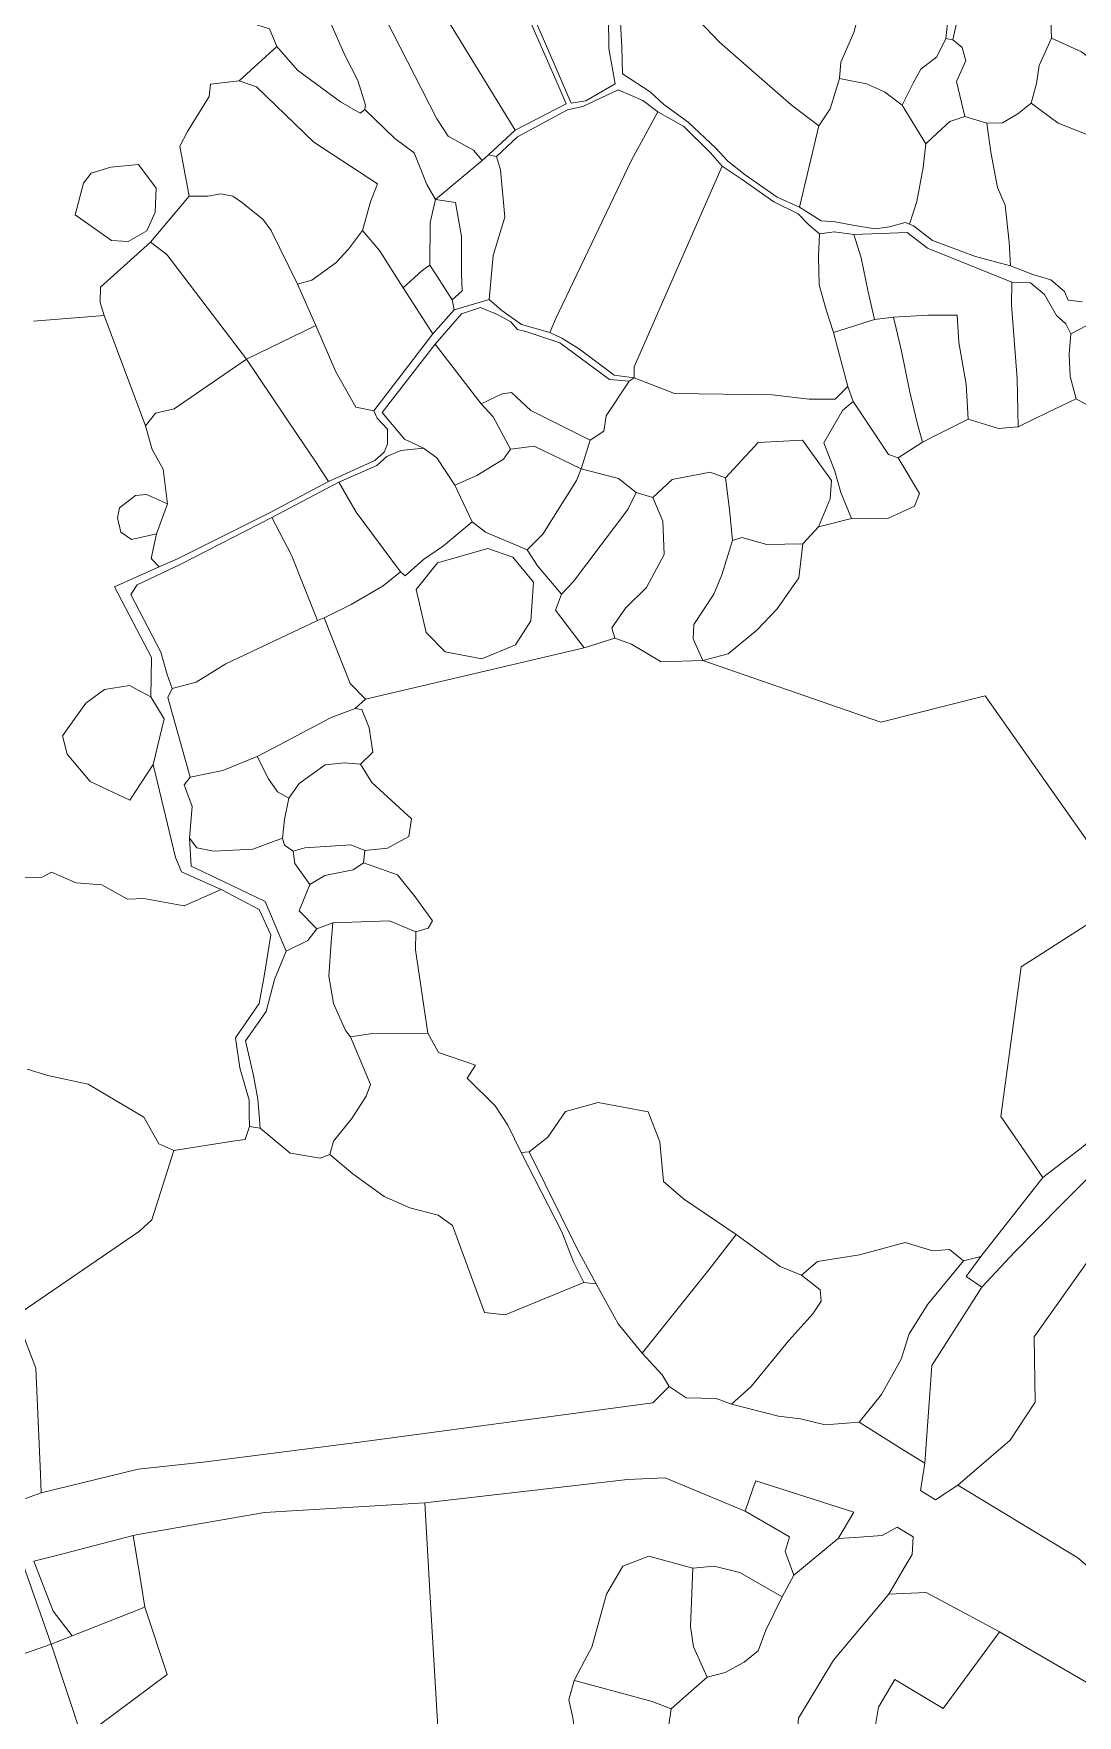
# Model space of a CAD drawing. Header units: metres. Extents: x 542555 to 550520, y 1840485 to 1846995.
# Drawn here: x 546400.8 to 546544, y 1842287.8 to 1842518.6 of the extents above; entities that cross this region are included whole.
import ezdxf

# ---------------------------------------------------------------- set-up
doc = ezdxf.new("R2010")
doc.units = ezdxf.units.M
doc.header["$MEASUREMENT"] = 0
doc.layers.add('Level 30', color=7, linetype='Continuous', lineweight=0)

msp = doc.modelspace()

# ---------------------------------------------------------------- linework, layer by layer
at = {"layer": 'Level 30', "color": 7, "linetype": 'Continuous', "lineweight": 0, "flags": 128}
for points in [[(546544.59, 1842516.11), (546540.49, 1842517.99), (546540.27, 1842524.09), (546537.52, 1842528.18), (546533.61, 1842530.75), (546533.55, 1842531.84), (546535.86, 1842532.76), (546535.76, 1842534.73), (546534.35, 1842535.51), (546532.24, 1842543.98), (546536.44, 1842552.62), (546536.5486, 1842556.1683), (546539.13, 1842540.66), (546544.19, 1842528.8)], [(546545.35, 1842478.52), (546543.14, 1842477.38), (546542.44, 1842478.76), (546541.17, 1842479.91), (546539.52, 1842482.8), (546537.6, 1842484.39), (546535.03, 1842484.51), (546523.45, 1842489.17), (546520.66, 1842491.31), (546513.34, 1842491.05), (546510.67, 1842491.42), (546508.62, 1842491.12), (546507.16, 1842492.36), (546505.69, 1842493.86), (546502.39, 1842495.52), (546497.87, 1842498.67), (546495.29, 1842500.4), (546493.67, 1842502.25), (546490.01, 1842505.84), (546486.43, 1842507.88), (546484.38, 1842509.42), (546481.02, 1842510.88), (546476.15, 1842508.61), (546474.05, 1842508.15), (546467.18, 1842504.46), (546464.3, 1842501.72), (546463.19, 1842501.98), (546466.84, 1842505.36), (546473.85, 1842508.99), (546472.78, 1842511.51), (546463.68, 1842532.36)], [(546464.4, 1842532.58), (546474.54, 1842509.06), (546476.57, 1842509.37), (546480.6, 1842511.73), (546479.73, 1842516.55), (546479.67, 1842520.91)], [(546490.96, 1842521.54), (546494.92, 1842517.42), (546504.75, 1842508.85), (546508.56, 1842505.95), (546508.56, 1842505.95), (546505.9, 1842494.8), (546502.83, 1842496.14), (546498.42, 1842499.24), (546496.06, 1842501.08), (546494.41, 1842502.88), (546490.6, 1842506.44), (546487.27, 1842508.88), (546485.4, 1842510.62), (546481.59, 1842513.07), (546481.52, 1842516.76), (546481.27, 1842520.98)], [(546481.27, 1842520.98), (546481.52, 1842516.76), (546481.59, 1842513.07), (546485.4, 1842510.62), (546487.27, 1842508.88), (546490.6, 1842506.44), (546494.41, 1842502.88), (546496.06, 1842501.08), (546498.42, 1842499.24), (546502.83, 1842496.14), (546505.9, 1842494.8), (546508.85, 1842492.9), (546510.78, 1842492.75), (546513.22, 1842492.3), (546516.28, 1842491.82), (546518.27, 1842492.08), (546520.39, 1842492.67), (546520.98, 1842492.45), (546521.56, 1842492.23), (546524.13, 1842490.21), (546530.05, 1842488), (546534.86, 1842486.74), (546537.92, 1842485.52), (546540.38, 1842484.82), (546542.27, 1842483.21), (546542.79, 1842482.01), (546544.75, 1842481.81)], [(546513.37, 1842518.78), (546511.55, 1842514.69), (546511.55, 1842514.69), (546511.4, 1842512.45), (546510.11, 1842508.27), (546508.56, 1842505.95), (546504.75, 1842508.85), (546494.92, 1842517.42), (546490.96, 1842521.54)], [(546527.64, 1842520.82), (546526.95, 1842517.77), (546525.96, 1842517.95), (546526.3, 1842520.85)], [(546544.75, 1842481.81), (546542.79, 1842482.01), (546542.27, 1842483.21), (546540.38, 1842484.82), (546537.92, 1842485.52), (546534.86, 1842486.74), (546534.67, 1842489.99), (546534.15, 1842495.05), (546533.09, 1842497.47), (546532.14, 1842502.34), (546531.59, 1842506.31), (546533.77, 1842506.35), (546535.85, 1842507.6), (546537.68, 1842509.07), (546541.41, 1842506.32), (546551.67, 1842502.3)], [(546400.72, 1842479.13), (546410.44, 1842479.93), (546416.1, 1842464.77), (546417.04, 1842461.51), (546418.52, 1842458.82), (546419.15, 1842454.06), (546416.25, 1842455.33), (546414.73, 1842455.22), (546412.53, 1842453.49), (546412.26, 1842452.12), (546412.74, 1842450.18), (546414.21, 1842449.18), (546417.6, 1842449.95), (546416.88, 1842446.54), (546417.97, 1842445.4), (546411.87, 1842442.68), (546416.92, 1842432.97), (546416.83, 1842427.57), (546413.93, 1842429.11), (546410.5, 1842428.58), (546407.9, 1842426.68), (546404.74, 1842422.23), (546405.37, 1842419.71), (546408.52, 1842415.95), (546413.97, 1842413.39), (546417.18, 1842418.29), (546420.22, 1842405.51), (546421.06, 1842403.53), (546426.52, 1842401.1), (546421.43, 1842398.88), (546415.9, 1842399.88), (546413.65, 1842399.8), (546410.14, 1842401.75), (546406.6, 1842402.02), (546403.21, 1842403.52), (546401.93, 1842402.83), (546401.93, 1842402.83), (546397.93, 1842402.67)], [(546550.99, 1842399.88), (546531.39, 1842427.71), (546517.07, 1842424.09), (546492.63, 1842432.54), (546496.08, 1842433.49), (546500.03, 1842436.7), (546502.81, 1842439.63), (546505.81, 1842443.9), (546506.34, 1842448.56), (546508.48, 1842450.91), (546513.04, 1842452.07), (546518.09, 1842452.1), (546521.66, 1842453.75), (546522.35, 1842455.5), (546519.45, 1842460.38), (546522.8, 1842462.52), (546524.65, 1842463.48), (546529.04, 1842465.68), (546533.23, 1842464.39), (546535.9, 1842464.61), (546540.02, 1842466.65), (546543.86, 1842468.46), (546546.83, 1842466.84)], [(546397.93, 1842402.67), (546401.93, 1842402.83), (546403.21, 1842403.52), (546406.6, 1842402.02), (546410.14, 1842401.75), (546413.65, 1842399.8), (546415.9, 1842399.88), (546421.43, 1842398.88), (546426.52, 1842401.1), (546431.71, 1842398.37), (546433.31, 1842394.9), (546433.31, 1842394.9), (546432.4, 1842389.23), (546431.72, 1842385.48), (546428.46, 1842380.74), (546429.04, 1842376.62), (546430.35, 1842372.2), (546430.3609, 1842370.2193), (546430.37, 1842368.58), (546429.81, 1842366.82), (546428.09, 1842366.57), (546419.99, 1842365.29), (546417.95, 1842366.21), (546415.87, 1842369.87), (546408.25, 1842374.38), (546402.71, 1842375.61), (546399.85, 1842376.45)], [(546399.85, 1842376.45), (546402.71, 1842375.61), (546408.25, 1842374.38), (546415.87, 1842369.87), (546417.95, 1842366.21), (546419.99, 1842365.29), (546416.97, 1842355.77), (546415.31, 1842354.21), (546398.3, 1842342.58)], [(546580.29, 1842281.24), (546564.05, 1842291.98), (546544.1, 1842309.39), (546527.64, 1842319.37), (546534.8, 1842325.53), (546538.24, 1842330.75), (546538.09, 1842339.7), (546549.27, 1842355.46), (546565.82, 1842364.23), (546575.7, 1842359.31), (546583.53, 1842352.66), (546589.15, 1842351.07), (546589.6454, 1842351.0311), (546588.74, 1842348.03), (546585.1363, 1842336.6592), (546585.07, 1842336.45), (546583.7668, 1842331.8506), (546582.2182, 1842326.3849), (546579.09, 1842320.64), (546578.58, 1842305.01), (546583.46, 1842296.37), (546607.83, 1842283.5)], [(546549.27, 1842355.46), (546538.09, 1842339.7), (546538.24, 1842330.75), (546534.8, 1842325.53), (546527.64, 1842319.37), (546524.58, 1842317.36), (546522.52, 1842318.6), (546523.08, 1842322.36), (546523.6847, 1842330.635), (546524.06, 1842335.77), (546530.93, 1842346.53), (546535.42, 1842351.32), (546541.9, 1842357.94), (546545.52, 1842361.56)], [(546457.08, 1842272.18), (546455.85, 1842293.11), (546455.35, 1842301.55), (546454.45, 1842316.93), (546482.28, 1842320.11), (546487.47, 1842320.34), (546498.45, 1842315.78), (546498.45, 1842315.78), (546504.53, 1842312.25), (546503.93, 1842310.25), (546505.13, 1842307.02), (546503.5, 1842304.02), (546497.69, 1842307.35), (546494.17, 1842308.25), (546491.23, 1842307.94), (546485.22, 1842309.59), (546481.65, 1842308.25), (546479.41, 1842304.39), (546477.38, 1842297.13), (546476.44, 1842295.35), (546474.95, 1842292.52), (546474.24, 1842289.88), (546474.72, 1842287.65)], [(546487.57, 1842283.93), (546488.26, 1842288.65), (546491.02, 1842291.07), (546493.22, 1842293), (546495.69, 1842293.64), (546498.31, 1842295.04), (546500.24, 1842296.62), (546501.25, 1842299.44), (546503.5, 1842304.02), (546505.13, 1842307.02), (546511.2, 1842312.04), (546513.4414, 1842312.185), (546513.4713, 1842312.1869), (546517.23, 1842312.43), (546519.32, 1842313.57), (546521.51, 1842312.24), (546521.51, 1842312.24), (546521.34, 1842309.85), (546520.2688, 1842308.0141), (546518.16, 1842304.4), (546510.54, 1842295.33), (546505.75, 1842287.35)]]:
    msp.add_lwpolyline(points, dxfattribs=at)
for points in [[(546473.85, 1842508.99), (546466.84, 1842505.36), (546453.51, 1842527.17), (546450.04, 1842535.99), (546452.01, 1842539.28), (546455.64, 1842538.34), (546462.47, 1842535.67), (546463.68, 1842532.36), (546472.78, 1842511.51), (546473.85, 1842508.99)], [(546479.73, 1842516.55), (546480.6, 1842511.73), (546476.57, 1842509.37), (546474.54, 1842509.06), (546464.4, 1842532.58), (546465, 1842534.56), (546467.62, 1842533.73), (546478.66, 1842530.02), (546479.41, 1842525.5), (546479.67, 1842520.91), (546479.73, 1842516.55)], [(546538.45, 1842511.75), (546537.68, 1842509.07), (546535.85, 1842507.6), (546533.77, 1842506.35), (546531.59, 1842506.31), (546528.6, 1842507.22), (546527.46, 1842512.05), (546528.71, 1842514.89), (546528.24, 1842516.71), (546526.95, 1842517.77), (546527.64, 1842520.82), (546526.92, 1842525.72), (546526.02, 1842527.57), (546529.62, 1842529.2), (546533.61, 1842530.75), (546537.52, 1842528.18), (546540.27, 1842524.09), (546540.49, 1842517.99), (546538.8, 1842514.21), (546538.45, 1842511.75)], [(546453.51, 1842527.17), (546466.84, 1842505.36), (546463.19, 1842501.98), (546462.33, 1842501.17), (546461.16, 1842502.61), (546457.64, 1842504.54), (546456.11, 1842506.92), (546449.05, 1842520.67), (546448.33, 1842522.67), (546449.45, 1842525.38), (546453.51, 1842527.17)], [(546446.32, 1842508.78), (546446.22, 1842508.17), (546445.57, 1842507.68), (546442.86, 1842509.24), (546437, 1842513.58), (546434.12, 1842516.84), (546433.14, 1842519.25), (546430.53, 1842520.1), (546428.45, 1842523.45), (546431.49, 1842525.53), (546434.87, 1842521.81), (546437.78, 1842520.63), (546440.63, 1842520.27), (546441.39, 1842520.43), (546443.52, 1842515.58), (546445.24, 1842512.18), (546446.32, 1842508.78)], [(546526, 1842523.24), (546526.3, 1842520.85), (546525.96, 1842517.95), (546524.76, 1842515.43), (546522.53, 1842513.74), (546521.48, 1842511.79), (546519.97, 1842508.79), (546517.56, 1842510.61), (546515.11, 1842511.72), (546511.4, 1842512.45), (546511.55, 1842514.69), (546513.37, 1842518.78), (546514.04, 1842521.32), (546513.38, 1842524.88), (546516.65, 1842525.97), (546518.99, 1842526.09), (546524.58, 1842525.14), (546526, 1842523.24)], [(546462.33, 1842501.17), (546455.91, 1842495.84), (546454.74, 1842497.9), (546453.01, 1842502.22), (546450.32, 1842504.2), (546446.22, 1842508.17), (546446.32, 1842508.78), (546445.24, 1842512.18), (546443.52, 1842515.58), (546441.39, 1842520.43), (546442.51, 1842520.83), (546446.39, 1842522.57), (546448.33, 1842522.67), (546449.05, 1842520.67), (546456.11, 1842506.92), (546457.64, 1842504.54), (546461.16, 1842502.61), (546462.33, 1842501.17)], [(546526.95, 1842517.77), (546528.24, 1842516.71), (546528.71, 1842514.89), (546527.46, 1842512.05), (546528.6, 1842507.22), (546526.51, 1842506.54), (546524.82, 1842505), (546523.23, 1842503.46), (546519.97, 1842508.79), (546521.48, 1842511.79), (546522.53, 1842513.74), (546524.76, 1842515.43), (546525.96, 1842517.95), (546526.95, 1842517.77)], [(546556.5, 1842503.68), (546555.62, 1842500.97), (546551.67, 1842502.3), (546541.41, 1842506.32), (546537.68, 1842509.07), (546538.45, 1842511.75), (546538.8, 1842514.21), (546540.49, 1842517.99), (546544.59, 1842516.11), (546551.98, 1842510.27), (546552.71, 1842507.73), (546555.25, 1842506.7), (546557.48, 1842505.36), (546556.5, 1842503.68)], [(546455.2, 1842492.67), (546455.14, 1842486.82), (546454.11, 1842486.11), (546451.48, 1842483.73), (546448.23, 1842488.83), (546445.89, 1842491.6), (546447, 1842495.52), (546447.97, 1842497.97), (546439.22, 1842503.69), (546431.34, 1842511.32), (546428.99, 1842512.13), (546434.12, 1842516.84), (546437, 1842513.58), (546442.86, 1842509.24), (546445.57, 1842507.68), (546446.22, 1842508.17), (546450.32, 1842504.2), (546453.01, 1842502.22), (546454.74, 1842497.9), (546455.91, 1842495.84), (546455.2, 1842492.67)], [(546428.99, 1842512.13), (546431.34, 1842511.32), (546439.22, 1842503.69), (546447.97, 1842497.97), (546447, 1842495.52), (546445.89, 1842491.6), (546443.96, 1842489.03), (546442.24, 1842487.15), (546438.96, 1842484.78), (546436.97, 1842484.22), (546433.36, 1842491.56), (546432.24, 1842493.14), (546429.31, 1842495.49), (546428.09, 1842496.31), (546426.47, 1842496.61), (546424.67, 1842496.3), (546422.11, 1842496.29), (546420.81, 1842503.18), (546421.89, 1842505.19), (546424.83, 1842509.97), (546425.05, 1842511.67), (546428.99, 1842512.13)], [(546472.38, 1842479.43), (546471.6, 1842477.56), (546467.71, 1842478.66), (546465.03, 1842480.61), (546463.27, 1842482.12), (546463.85, 1842488.13), (546465.44, 1842493.4), (546464.85, 1842499.93), (546464.3, 1842501.72), (546467.18, 1842504.46), (546474.05, 1842508.15), (546476.15, 1842508.61), (546481.02, 1842510.88), (546484.38, 1842509.42), (546486.43, 1842507.88), (546482.84, 1842501.24), (546472.38, 1842479.43)], [(546519.97, 1842508.79), (546523.23, 1842503.46), (546522.89, 1842500.25), (546522.01, 1842495.58), (546520.98, 1842492.45), (546520.39, 1842492.67), (546518.27, 1842492.08), (546516.28, 1842491.82), (546513.22, 1842492.3), (546510.78, 1842492.75), (546508.85, 1842492.9), (546505.9, 1842494.8), (546508.56, 1842505.95), (546510.11, 1842508.27), (546511.4, 1842512.45), (546515.11, 1842511.72), (546517.56, 1842510.61), (546519.97, 1842508.79)], [(546483.21, 1842472.86), (546483.19, 1842471.35), (546480.46, 1842471.72), (546475.67, 1842475.27), (546473.27, 1842476.8), (546471.6, 1842477.56), (546472.38, 1842479.43), (546482.84, 1842501.24), (546486.43, 1842507.88), (546490.01, 1842505.84), (546493.67, 1842502.25), (546495.29, 1842500.4), (546483.21, 1842472.86)], [(546531.59, 1842506.31), (546532.14, 1842502.34), (546533.09, 1842497.47), (546534.15, 1842495.05), (546534.67, 1842489.99), (546534.86, 1842486.74), (546530.05, 1842488), (546524.13, 1842490.21), (546521.56, 1842492.23), (546520.98, 1842492.45), (546522.01, 1842495.58), (546522.89, 1842500.25), (546523.23, 1842503.46), (546524.82, 1842505), (546526.51, 1842506.54), (546528.6, 1842507.22), (546531.59, 1842506.31)], [(546464.3, 1842501.72), (546464.85, 1842499.93), (546465.44, 1842493.4), (546463.85, 1842488.13), (546463.27, 1842482.12), (546458.5, 1842480.69), (546458.2, 1842482.06), (546459.58, 1842483.28), (546459.5, 1842485.61), (546459.48, 1842490.76), (546458.66, 1842495.44), (546455.91, 1842495.84), (546462.33, 1842501.17), (546463.19, 1842501.98), (546464.3, 1842501.72)], [(546415.14, 1842500.64), (546417.59, 1842497.41), (546417.45, 1842494.1), (546416.28, 1842491.55), (546413.73, 1842490.08), (546411.44, 1842490.2), (546406.45, 1842493.71), (546407.58, 1842498.1), (546408.67, 1842499.44), (546411.34, 1842500.28), (546415.14, 1842500.64)], [(546510.54, 1842477.57), (546512.51, 1842470.15), (546510.78, 1842468.42), (546507.21, 1842468.42), (546502.13, 1842469.03), (546488.73, 1842469.2), (546483.19, 1842471.35), (546483.21, 1842472.86), (546495.29, 1842500.4), (546497.87, 1842498.67), (546502.39, 1842495.52), (546505.69, 1842493.86), (546507.16, 1842492.36), (546508.62, 1842491.12), (546508.49, 1842488), (546508.59, 1842484.14), (546509.54, 1842480.69), (546510.54, 1842477.57)], [(546436.97, 1842484.22), (546439.5, 1842478.56), (546429.99, 1842473.94), (546419.06, 1842488.3), (546416.79, 1842489.96), (546422.11, 1842496.29), (546424.67, 1842496.3), (546426.47, 1842496.61), (546428.09, 1842496.31), (546429.31, 1842495.49), (546432.24, 1842493.14), (546433.36, 1842491.56), (546436.97, 1842484.22)], [(546455.91, 1842495.84), (546458.66, 1842495.44), (546459.48, 1842490.76), (546459.5, 1842485.61), (546459.58, 1842483.28), (546458.2, 1842482.06), (546456.1, 1842485.36), (546455.14, 1842486.82), (546455.2, 1842492.67), (546455.91, 1842495.84)], [(546451.48, 1842483.73), (546455.58, 1842477.4), (546447.46, 1842466.82), (546444.98, 1842467.34), (546442.24, 1842472.2), (546439.5, 1842478.56), (546436.97, 1842484.22), (546438.96, 1842484.78), (546442.24, 1842487.15), (546443.96, 1842489.03), (546445.89, 1842491.6), (546448.23, 1842488.83), (546451.48, 1842483.73)], [(546513.34, 1842491.05), (546514.36, 1842487.81), (546515.32, 1842483.16), (546516.19, 1842479.36), (546510.54, 1842477.57), (546509.54, 1842480.69), (546508.59, 1842484.14), (546508.49, 1842488), (546508.62, 1842491.12), (546510.67, 1842491.42), (546513.34, 1842491.05)], [(546533.23, 1842464.39), (546529.04, 1842465.68), (546528.77, 1842470.5), (546527.75, 1842476.2), (546527.54, 1842479.97), (546523.49, 1842479.96), (546518.82, 1842479.69), (546516.19, 1842479.36), (546515.32, 1842483.16), (546514.36, 1842487.81), (546513.34, 1842491.05), (546520.66, 1842491.31), (546523.45, 1842489.17), (546535.03, 1842484.51), (546535.02, 1842481.39), (546535.78, 1842471.23), (546535.9, 1842464.61), (546533.23, 1842464.39)], [(546417.49, 1842466.52), (546416.1, 1842464.77), (546410.44, 1842479.93), (546409.88, 1842481.72), (546409.93, 1842483.79), (546416.79, 1842489.96), (546419.06, 1842488.3), (546429.99, 1842473.94), (546420.03, 1842467.1), (546417.49, 1842466.52)], [(546458.2, 1842482.06), (546458.5, 1842480.69), (546455.58, 1842477.4), (546451.48, 1842483.73), (546454.11, 1842486.11), (546455.14, 1842486.82), (546456.1, 1842485.36), (546458.2, 1842482.06)], [(546543.14, 1842477.38), (546542.92, 1842474.59), (546543.06, 1842471.55), (546543.86, 1842468.46), (546540.02, 1842466.65), (546535.9, 1842464.61), (546535.78, 1842471.23), (546535.02, 1842481.39), (546535.03, 1842484.51), (546537.6, 1842484.39), (546539.52, 1842482.8), (546541.17, 1842479.91), (546542.44, 1842478.76), (546543.14, 1842477.38)], [(546483.19, 1842471.35), (546482.5, 1842470.92), (546479.82, 1842471.15), (546473.01, 1842476.15), (546468.33, 1842477.71), (546467.16, 1842478), (546466.27, 1842479.05), (546464.51, 1842480), (546462.11, 1842481.02), (546459.5, 1842480.16), (546455.9, 1842475.98), (546448.62, 1842466.59), (546451.65, 1842462.92), (546454.26, 1842461.68), (546451.15, 1842461.36), (546449.26, 1842460.56), (546447.85, 1842459.32), (546442.64, 1842457.05), (546433.46, 1842452.17), (546420.95, 1842445.77), (546414.95, 1842442.96), (546414.1, 1842441.62), (546418.24, 1842433.72), (546419.09, 1842430.65), (546419.77, 1842428.69), (546419.19, 1842427.46), (546422.26, 1842416.55), (546421.41, 1842415.5), (546422.53, 1842412.53), (546422.13, 1842408.17), (546422.37, 1842404.31), (546426.84, 1842402.24), (546432.56, 1842399.48), (546435.42, 1842392.65), (546433.8, 1842388.75), (546432.66, 1842384.36), (546429.84, 1842380.34), (546430.92, 1842375.61), (546431.55, 1842372.32), (546431.7675, 1842369.5417), (546431.86, 1842368.36), (546430.37, 1842368.58), (546430.3609, 1842370.2193), (546430.35, 1842372.2), (546429.04, 1842376.62), (546428.46, 1842380.74), (546431.72, 1842385.48), (546432.4, 1842389.23), (546433.31, 1842394.9), (546431.71, 1842398.37), (546426.52, 1842401.1), (546421.06, 1842403.53), (546420.22, 1842405.51), (546417.18, 1842418.29), (546418.68, 1842424.57), (546416.83, 1842427.57), (546416.92, 1842432.97), (546411.87, 1842442.68), (546417.97, 1842445.4), (546420.5, 1842446.49), (546433.21, 1842452.86), (546441.22, 1842457.13), (546447.58, 1842460), (546448.87, 1842461.14), (546449.34, 1842462.26), (546449.34, 1842464.32), (546447.93, 1842465.82), (546447.46, 1842466.82), (546455.58, 1842477.4), (546458.5, 1842480.69), (546463.27, 1842482.12), (546465.03, 1842480.61), (546467.71, 1842478.66), (546471.6, 1842477.56), (546473.27, 1842476.8), (546475.67, 1842475.27), (546480.46, 1842471.72), (546483.19, 1842471.35)], [(546479.03, 1842464.05), (546477.15, 1842462.8), (546469, 1842466.89), (546466.35, 1842469.33), (546465.07, 1842469.17), (546462.2, 1842467.8), (546455.9, 1842475.98), (546459.5, 1842480.16), (546462.11, 1842481.02), (546464.51, 1842480), (546466.27, 1842479.05), (546467.16, 1842478), (546468.33, 1842477.71), (546473.01, 1842476.15), (546479.82, 1842471.15), (546482.5, 1842470.92), (546479.34, 1842466.16), (546479.03, 1842464.05)], [(546447.46, 1842466.82), (546447.93, 1842465.82), (546449.34, 1842464.32), (546449.34, 1842462.26), (546448.87, 1842461.14), (546447.58, 1842460), (546441.22, 1842457.13), (546439.34, 1842459.99), (546437.04, 1842463.44), (546429.99, 1842473.94), (546439.5, 1842478.56), (546442.24, 1842472.2), (546444.98, 1842467.34), (546447.46, 1842466.82)], [(546522.8, 1842462.52), (546519.45, 1842460.38), (546518.11, 1842460.82), (546513.28, 1842468.1), (546512.51, 1842470.15), (546510.54, 1842477.57), (546516.19, 1842479.36), (546518.82, 1842479.69), (546519.88, 1842475.03), (546520.99, 1842469.61), (546522, 1842465.35), (546522.8, 1842462.52)], [(546524.65, 1842463.48), (546522.8, 1842462.52), (546522, 1842465.35), (546520.99, 1842469.61), (546519.88, 1842475.03), (546518.82, 1842479.69), (546523.49, 1842479.96), (546527.54, 1842479.97), (546527.75, 1842476.2), (546528.77, 1842470.5), (546529.04, 1842465.68), (546524.65, 1842463.48)], [(546546.83, 1842466.84), (546543.86, 1842468.46), (546543.06, 1842471.55), (546542.92, 1842474.59), (546543.14, 1842477.38), (546545.35, 1842478.52), (546547.34, 1842478.52), (546549.27, 1842475.3), (546550.91, 1842472.51), (546551.58, 1842470.3), (546552.63, 1842467.13), (546549.85, 1842466), (546546.83, 1842466.84)], [(546429.99, 1842473.94), (546437.04, 1842463.44), (546439.34, 1842459.99), (546441.22, 1842457.13), (546433.21, 1842452.86), (546420.5, 1842446.49), (546417.97, 1842445.4), (546416.88, 1842446.54), (546417.6, 1842449.95), (546419.15, 1842454.06), (546418.52, 1842458.82), (546417.04, 1842461.51), (546416.1, 1842464.77), (546417.49, 1842466.52), (546420.03, 1842467.1), (546429.99, 1842473.94)], [(546462.2, 1842467.8), (546463.85, 1842466), (546466.24, 1842461.58), (546465.28, 1842460.2), (546461.6, 1842457.95), (546458.56, 1842456.62), (546456.09, 1842460.39), (546454.26, 1842461.68), (546451.65, 1842462.92), (546448.62, 1842466.59), (546455.9, 1842475.98), (546462.2, 1842467.8)], [(546477.15, 1842462.8), (546475.92, 1842458.86), (546469.49, 1842461.99), (546466.24, 1842461.58), (546463.85, 1842466), (546462.2, 1842467.8), (546465.07, 1842469.17), (546466.35, 1842469.33), (546469, 1842466.89), (546477.15, 1842462.8)], [(546512.51, 1842470.15), (546513.28, 1842468.1), (546511.8, 1842466.87), (546509.25, 1842462.43), (546510.74, 1842458.54), (546511.55, 1842455.61), (546513.04, 1842452.07), (546508.48, 1842450.91), (546510.11, 1842454.77), (546510.28, 1842457.25), (546506.32, 1842462.78), (546500.2, 1842462.5), (546495.74, 1842457.64), (546493.63, 1842458.43), (546488.4, 1842457.39), (546485.76, 1842454.92), (546483.49, 1842455.6), (546481.05, 1842457.55), (546475.92, 1842458.86), (546477.15, 1842462.8), (546479.03, 1842464.05), (546479.34, 1842466.16), (546482.5, 1842470.92), (546483.19, 1842471.35), (546488.73, 1842469.2), (546502.13, 1842469.03), (546507.21, 1842468.42), (546510.78, 1842468.42), (546512.51, 1842470.15)], [(546518.09, 1842452.1), (546513.04, 1842452.07), (546511.55, 1842455.61), (546510.74, 1842458.54), (546509.25, 1842462.43), (546511.8, 1842466.87), (546513.28, 1842468.1), (546518.11, 1842460.82), (546519.45, 1842460.38), (546522.35, 1842455.5), (546521.66, 1842453.75), (546518.09, 1842452.1)], [(546510.11, 1842454.77), (546508.48, 1842450.91), (546506.34, 1842448.56), (546501.42, 1842448.46), (546497.97, 1842449.45), (546496.7, 1842449.05), (546496.3, 1842453.28), (546495.74, 1842457.64), (546500.2, 1842462.5), (546506.32, 1842462.78), (546510.28, 1842457.25), (546510.11, 1842454.77)], [(546458.56, 1842456.62), (546460.94, 1842451.57), (546457.01, 1842448.28), (546454.29, 1842446.42), (546451.75, 1842444.17), (546451.13, 1842444.74), (546445.01, 1842452.91), (546442.64, 1842457.05), (546447.85, 1842459.32), (546449.26, 1842460.56), (546451.15, 1842461.36), (546454.26, 1842461.68), (546456.09, 1842460.39), (546458.56, 1842456.62)], [(546466.24, 1842461.58), (546469.49, 1842461.99), (546475.92, 1842458.86), (546475.26, 1842457.28), (546470.66, 1842449.9), (546468.53, 1842447.76), (546462.77, 1842450.15), (546460.94, 1842451.57), (546458.56, 1842456.62), (546461.6, 1842457.95), (546465.28, 1842460.2), (546466.24, 1842461.58)], [(546474.85, 1842443.4), (546473.21, 1842441.68), (546469.91, 1842445.57), (546468.53, 1842447.76), (546470.66, 1842449.9), (546475.26, 1842457.28), (546475.92, 1842458.86), (546481.05, 1842457.55), (546483.49, 1842455.6), (546482.32, 1842453.3), (546474.85, 1842443.4)], [(546491.29, 1842435.55), (546492.63, 1842432.54), (546486.9, 1842432.36), (546482.85, 1842434.8), (546480.53, 1842435.63), (546480.13, 1842437.05), (546481.99, 1842439.72), (546484.9, 1842442.57), (546487.3, 1842447.12), (546487.14, 1842451.7), (546485.76, 1842454.92), (546488.4, 1842457.39), (546493.63, 1842458.43), (546495.74, 1842457.64), (546496.3, 1842453.28), (546496.7, 1842449.05), (546495.22, 1842444.33), (546494.14, 1842441.67), (546491.38, 1842437.51), (546491.29, 1842435.55)], [(546444.36, 1842440.26), (546440.63, 1842438.4), (546439.73, 1842438.06), (546436.14, 1842447.01), (546433.46, 1842452.17), (546442.64, 1842457.05), (546445.01, 1842452.91), (546451.13, 1842444.74), (546448.73, 1842442.8), (546444.36, 1842440.26)], [(546480.13, 1842437.05), (546480.53, 1842435.63), (546476.33, 1842434.31), (546472.4, 1842439.47), (546473.21, 1842441.68), (546474.85, 1842443.4), (546482.32, 1842453.3), (546483.49, 1842455.6), (546485.76, 1842454.92), (546487.14, 1842451.7), (546487.3, 1842447.12), (546484.9, 1842442.57), (546481.99, 1842439.72), (546480.13, 1842437.05)], [(546419.15, 1842454.06), (546417.6, 1842449.95), (546414.21, 1842449.18), (546412.74, 1842450.18), (546412.26, 1842452.12), (546412.53, 1842453.49), (546414.73, 1842455.22), (546416.25, 1842455.33), (546419.15, 1842454.06)], [(546423.05, 1842429.57), (546419.77, 1842428.69), (546419.09, 1842430.65), (546418.24, 1842433.72), (546414.1, 1842441.62), (546414.95, 1842442.96), (546420.95, 1842445.77), (546433.46, 1842452.17), (546436.14, 1842447.01), (546439.73, 1842438.06), (546427.14, 1842432.1), (546423.05, 1842429.57)], [(546496.08, 1842433.49), (546492.63, 1842432.54), (546491.29, 1842435.55), (546491.38, 1842437.51), (546494.14, 1842441.67), (546495.22, 1842444.33), (546496.7, 1842449.05), (546497.97, 1842449.45), (546501.42, 1842448.46), (546506.34, 1842448.56), (546505.81, 1842443.9), (546502.81, 1842439.63), (546500.03, 1842436.7), (546496.08, 1842433.49)], [(546469.38, 1842443.29), (546469.02, 1842438.01), (546466.91, 1842434.7), (546462.3, 1842432.78), (546457.25, 1842433.76), (546454.66, 1842436.42), (546453.26, 1842442.32), (546456.18, 1842445.97), (546463.12, 1842447.91), (546466.54, 1842446.72), (546469.38, 1842443.29)], [(546446.31, 1842427.25), (546444.91, 1842425.98), (546441.62, 1842424.74), (546434.5, 1842421), (546431.45, 1842419.36), (546426.72, 1842417.47), (546422.26, 1842416.55), (546419.19, 1842427.46), (546419.77, 1842428.69), (546423.05, 1842429.57), (546427.14, 1842432.1), (546439.73, 1842438.06), (546440.63, 1842438.4), (546444.2, 1842429.39), (546446.31, 1842427.25)], [(546533.54, 1842369.97), (546539.28, 1842361.61), (546530.79, 1842350.76), (546528.41, 1842350.17), (546526.48, 1842351.7), (546524.21, 1842351.52), (546520.38, 1842352.67), (546514.13, 1842350.96), (546508.36, 1842350.04), (546506.15, 1842348.2), (546503.22, 1842349.39), (546497.19, 1842353.76), (546489.96, 1842358.68), (546487.23, 1842361.05), (546486.71, 1842366.48), (546485.11, 1842370.6), (546478.26, 1842371.88), (546473.78, 1842370.65), (546471.35, 1842367.13), (546468.76, 1842365.12), (546467.67, 1842365.04), (546465.87, 1842368.75), (546464.11, 1842371.44), (546460.27, 1842375.23), (546461.41, 1842377.02), (546456.35, 1842378.74), (546454.85, 1842381.39), (546453.2, 1842392.82), (546453.23, 1842395.29), (546454.9, 1842395.83), (546455.51, 1842396.82), (546453.14, 1842400.1), (546450.7, 1842403.15), (546446.03, 1842404.77), (546446.23, 1842406.49), (546449.35, 1842406.8), (546452.28, 1842408.38), (546452.61, 1842410.82), (546447.17, 1842415.81), (546445.62, 1842418.31), (546447.3, 1842419.95), (546446.83, 1842423.3), (546445.82, 1842425.84), (546444.91, 1842425.98), (546446.31, 1842427.25), (546476.33, 1842434.31), (546480.53, 1842435.63), (546482.85, 1842434.8), (546486.9, 1842432.36), (546492.63, 1842432.54), (546517.07, 1842424.09), (546531.39, 1842427.71), (546550.99, 1842399.88), (546536.33, 1842390.5), (546533.54, 1842369.97)], [(546418.68, 1842424.57), (546417.18, 1842418.29), (546413.97, 1842413.39), (546408.52, 1842415.95), (546405.37, 1842419.71), (546404.74, 1842422.23), (546407.9, 1842426.68), (546410.5, 1842428.58), (546413.93, 1842429.11), (546416.83, 1842427.57), (546418.68, 1842424.57)], [(546444.91, 1842425.98), (546445.82, 1842425.84), (546446.83, 1842423.3), (546447.3, 1842419.95), (546445.62, 1842418.31), (546443.41, 1842418.49), (546440.79, 1842418.24), (546437.19, 1842415.69), (546435.78, 1842413.64), (546434.25, 1842414.51), (546432.98, 1842416.3), (546431.45, 1842419.36), (546434.5, 1842421), (546441.62, 1842424.74), (546444.91, 1842425.98)], [(546431.45, 1842419.36), (546432.98, 1842416.3), (546434.25, 1842414.51), (546435.78, 1842413.64), (546435.2, 1842410.75), (546434.91, 1842408.15), (546430.83, 1842406.66), (546425.5, 1842406.37), (546423.14, 1842406.83), (546422.13, 1842408.17), (546422.53, 1842412.53), (546421.41, 1842415.5), (546422.26, 1842416.55), (546426.72, 1842417.47), (546431.45, 1842419.36)], [(546449.35, 1842406.8), (546446.23, 1842406.49), (546444.28, 1842407.23), (546437.98, 1842406.86), (546436.39, 1842406.37), (546435.19, 1842407.2), (546434.91, 1842408.15), (546435.2, 1842410.75), (546435.78, 1842413.64), (546437.19, 1842415.69), (546440.79, 1842418.24), (546443.41, 1842418.49), (546445.62, 1842418.31), (546447.17, 1842415.81), (546452.61, 1842410.82), (546452.28, 1842408.38), (546449.35, 1842406.8)], [(546438.68, 1842401.81), (546437.2, 1842398.19), (546439.64, 1842395.71), (546438.38, 1842394.1), (546435.42, 1842392.65), (546432.56, 1842399.48), (546426.84, 1842402.24), (546422.37, 1842404.31), (546422.13, 1842408.17), (546423.14, 1842406.83), (546425.5, 1842406.37), (546430.83, 1842406.66), (546434.91, 1842408.15), (546435.19, 1842407.2), (546436.39, 1842406.37), (546436.61, 1842404.69), (546438.68, 1842401.81)], [(546446.23, 1842406.49), (546446.03, 1842404.77), (546444.62, 1842403.84), (546440.73, 1842403.05), (546438.68, 1842401.81), (546436.61, 1842404.69), (546436.39, 1842406.37), (546437.98, 1842406.86), (546444.28, 1842407.23), (546446.23, 1842406.49)], [(546454.9, 1842395.83), (546453.23, 1842395.29), (546449.63, 1842396.81), (546441.85, 1842396.55), (546439.64, 1842395.71), (546437.2, 1842398.19), (546438.68, 1842401.81), (546440.73, 1842403.05), (546444.62, 1842403.84), (546446.03, 1842404.77), (546450.7, 1842403.15), (546453.14, 1842400.1), (546455.51, 1842396.82), (546454.9, 1842395.83)], [(546550.99, 1842399.88), (546571.17, 1842401.54), (546576.59, 1842396.88), (546584.6397, 1842398.385), (546583.04, 1842395.59), (546581.0827, 1842383.9659), (546579.87, 1842383.4), (546571.67, 1842383.55), (546567.56, 1842380.33), (546559.9, 1842376.74), (546554.46, 1842372.03), (546548.45, 1842368.87), (546544.59, 1842365.67), (546539.28, 1842361.61), (546533.54, 1842369.97), (546536.33, 1842390.5), (546550.99, 1842399.88)], [(546441.93, 1842366.57), (546441.41, 1842364.73), (546440.11, 1842364.24), (546436.5513, 1842364.8417), (546435.97, 1842364.94), (546431.86, 1842368.36), (546431.7675, 1842369.5417), (546431.55, 1842372.32), (546430.92, 1842375.61), (546429.84, 1842380.34), (546432.66, 1842384.36), (546433.8, 1842388.75), (546435.42, 1842392.65), (546438.38, 1842394.1), (546439.64, 1842395.71), (546441.85, 1842396.55), (546441.62, 1842393.89), (546441.3, 1842389.24), (546441.9, 1842385.47), (546443.55, 1842381.77), (546444.25, 1842380.9), (546446.98, 1842374.36), (546446.39, 1842372.76), (546444.42, 1842369.68), (546441.93, 1842366.57)], [(546447.29, 1842381.35), (546444.25, 1842380.9), (546443.55, 1842381.77), (546441.9, 1842385.47), (546441.3, 1842389.24), (546441.62, 1842393.89), (546441.85, 1842396.55), (546449.63, 1842396.81), (546453.23, 1842395.29), (546453.2, 1842392.82), (546454.85, 1842381.39), (546447.29, 1842381.35)], [(546444.58, 1842362.1), (546441.41, 1842364.73), (546441.93, 1842366.57), (546444.42, 1842369.68), (546446.39, 1842372.76), (546446.98, 1842374.36), (546444.25, 1842380.9), (546447.29, 1842381.35), (546454.85, 1842381.39), (546456.35, 1842378.74), (546461.41, 1842377.02), (546460.27, 1842375.23), (546464.11, 1842371.44), (546465.87, 1842368.75), (546467.67, 1842365.04), (546473.28, 1842354.14), (546474.89, 1842349.99), (546476.31, 1842347.16), (546465.5, 1842342.75), (546462.67, 1842343.04), (546458.27, 1842355), (546456.29, 1842356.4), (546452.41, 1842357.41), (546448.89, 1842358.97), (546444.58, 1842362.1)], [(546493.44, 1842348.89), (546484.29, 1842337.47), (546481.01, 1842341.52), (546478, 1842346.98), (546475.36, 1842351.79), (546468.76, 1842365.12), (546471.35, 1842367.13), (546473.78, 1842370.65), (546478.26, 1842371.88), (546485.11, 1842370.6), (546486.71, 1842366.48), (546487.23, 1842361.05), (546489.96, 1842358.68), (546497.19, 1842353.76), (546493.44, 1842348.89)], [(546484.29, 1842337.47), (546487.02, 1842334.49), (546488, 1842332.89), (546485.75, 1842330.64), (546471.422, 1842328.7284), (546445.5, 1842325.27), (546424.05, 1842322.53), (546415.09, 1842321.54), (546401.8, 1842318.29), (546401.69, 1842320.8718), (546401.07, 1842335.43), (546398.3, 1842342.58), (546415.31, 1842354.21), (546416.97, 1842355.77), (546419.99, 1842365.29), (546428.09, 1842366.57), (546429.81, 1842366.82), (546430.37, 1842368.58), (546431.86, 1842368.36), (546435.97, 1842364.94), (546436.5513, 1842364.8417), (546440.11, 1842364.24), (546441.41, 1842364.73), (546444.58, 1842362.1), (546448.89, 1842358.97), (546452.41, 1842357.41), (546456.29, 1842356.4), (546458.27, 1842355), (546462.67, 1842343.04), (546465.5, 1842342.75), (546476.31, 1842347.16), (546478, 1842346.98), (546481.01, 1842341.52), (546484.29, 1842337.47)], [(546548.45, 1842368.87), (546550.81, 1842364.98), (546545.52, 1842361.56), (546541.9, 1842357.94), (546535.42, 1842351.32), (546530.93, 1842346.53), (546528.78, 1842347.99), (546530.79, 1842350.76), (546539.28, 1842361.61), (546544.59, 1842365.67), (546548.45, 1842368.87)], [(546478, 1842346.98), (546476.31, 1842347.16), (546474.89, 1842349.99), (546473.28, 1842354.14), (546467.67, 1842365.04), (546468.76, 1842365.12), (546475.36, 1842351.79), (546478, 1842346.98)], [(546499.25, 1842332.89), (546496.57, 1842330.49), (546494.46, 1842331.23), (546490.35, 1842331.32), (546488, 1842332.89), (546487.02, 1842334.49), (546484.29, 1842337.47), (546493.44, 1842348.89), (546497.19, 1842353.76), (546503.22, 1842349.39), (546506.15, 1842348.2), (546508.72, 1842346.16), (546508.87, 1842344.62), (546507.72, 1842342.87), (546504.42, 1842339.21), (546499.25, 1842332.89)], [(546506.15, 1842348.2), (546508.36, 1842350.04), (546514.13, 1842350.96), (546520.38, 1842352.67), (546524.21, 1842351.52), (546526.48, 1842351.7), (546528.41, 1842350.17), (546523.53, 1842344.21), (546520.94, 1842340.14), (546519.83, 1842336.67), (546517.15, 1842331.8), (546514.1, 1842327.98), (546509.4, 1842327.63), (546506.03, 1842328.46), (546503, 1842328.81), (546496.57, 1842330.49), (546499.25, 1842332.89), (546504.42, 1842339.21), (546507.72, 1842342.87), (546508.87, 1842344.62), (546508.72, 1842346.16), (546506.15, 1842348.2)], [(546530.79, 1842350.76), (546528.78, 1842347.99), (546530.93, 1842346.53), (546524.06, 1842335.77), (546523.6847, 1842330.635), (546523.08, 1842322.36), (546520.2686, 1842324.1195), (546514.1, 1842327.98), (546517.15, 1842331.8), (546519.83, 1842336.67), (546520.94, 1842340.14), (546523.53, 1842344.21), (546528.41, 1842350.17), (546530.79, 1842350.76)], [(546398.3, 1842342.58), (546401.07, 1842335.43), (546401.69, 1842320.8718), (546401.8, 1842318.29), (546398.27, 1842317.04), (546393.93, 1842315.5), (546387.56, 1842313.28), (546379.3, 1842310.41), (546377.3866, 1842310.7308), (546371.01, 1842311.8), (546362.42, 1842313.56), (546360.96, 1842322.07), (546346.99, 1842340.98), (546374.95, 1842343.67), (546390.89, 1842342.8), (546398.3, 1842342.58)], [(546511.8735, 1842313.1666), (546511.2, 1842312.04), (546505.13, 1842307.02), (546503.93, 1842310.25), (546504.53, 1842312.25), (546498.45, 1842315.78), (546499.5539, 1842318.9767), (546499.89, 1842319.95), (546513.37, 1842315.67), (546511.8735, 1842313.1666)], [(546454.45, 1842316.93), (546455.35, 1842301.55), (546455.85, 1842293.11), (546457.08, 1842272.18), (546451.15, 1842266.61), (546441.07, 1842259.06), (546421.53, 1842250.77), (546407.44, 1842284.67), (546419.09, 1842293.36), (546416.01, 1842302.62), (546415.5, 1842305.82), (546414.43, 1842312.44), (546415.08, 1842312.56), (546432.45, 1842315.61), (546454.45, 1842316.93)], [(546414.43, 1842312.44), (546415.5, 1842305.82), (546416.01, 1842302.62), (546406.06, 1842298.69), (546403.42, 1842302.07), (546400.79, 1842308.9), (546403.73, 1842309.66), (546414.43, 1842312.44)], [(546384.1, 1842290.85), (546379.24, 1842296.29), (546391.96, 1842304.69), (546399.35, 1842308.32), (546403.17, 1842297.53), (546384.1, 1842290.85)], [(546491.23, 1842307.94), (546490.91, 1842299.97), (546491.32, 1842297.14), (546493.22, 1842293), (546491.02, 1842291.07), (546488.26, 1842288.65), (546485.65, 1842289.65), (546476.9, 1842292.04), (546474.95, 1842292.52), (546476.44, 1842295.35), (546477.38, 1842297.13), (546479.41, 1842304.39), (546481.65, 1842308.25), (546485.22, 1842309.59), (546491.23, 1842307.94)], [(546491.23, 1842307.94), (546494.17, 1842308.25), (546497.69, 1842307.35), (546503.5, 1842304.02), (546501.25, 1842299.44), (546500.24, 1842296.62), (546498.31, 1842295.04), (546495.69, 1842293.64), (546493.22, 1842293), (546491.32, 1842297.14), (546490.91, 1842299.97), (546491.23, 1842307.94)], [(546520.73, 1842274.33), (546520.66, 1842274.14), (546516.7, 1842275.5), (546505.39, 1842279.38), (546505.72, 1842286.76), (546505.75, 1842287.35), (546510.54, 1842295.33), (546518.16, 1842304.4), (546523.3, 1842304.62), (546528.5686, 1842301.7786), (546533.35, 1842299.2), (546532.7593, 1842298.3959), (546525.63, 1842288.69), (546518.97, 1842292.66), (546516.75, 1842288.86), (546516.14, 1842285.31), (546523.61, 1842281.69), (546523.54, 1842281.52), (546520.73, 1842274.33)], [(546419.09, 1842293.36), (546407.44, 1842284.67), (546403.17, 1842297.53), (546406.06, 1842298.69), (546416.01, 1842302.62), (546419.09, 1842293.36)], [(546528.33, 1842272.13), (546527.31, 1842271.52), (546520.66, 1842274.14), (546520.73, 1842274.33), (546523.54, 1842281.52), (546523.61, 1842281.69), (546516.14, 1842285.31), (546516.75, 1842288.86), (546518.97, 1842292.66), (546525.63, 1842288.69), (546532.7593, 1842298.3959), (546533.35, 1842299.2), (546559.84, 1842283.85), (546553.2014, 1842281.932), (546537.55, 1842277.41), (546536.58, 1842277.13), (546528.33, 1842272.13)], [(546407.44, 1842284.67), (546421.53, 1842250.77), (546414.42, 1842244.98), (546392.51, 1842237.48), (546364.43, 1842282.75), (546362.33, 1842286.14), (546376.72, 1842294.78), (546379.24, 1842296.29), (546384.1, 1842290.85), (546403.17, 1842297.53), (546407.44, 1842284.67)], [(546474.95, 1842292.52), (546476.9, 1842292.04), (546485.65, 1842289.65), (546488.26, 1842288.65), (546487.57, 1842283.93), (546485.39, 1842278.48), (546485.3872, 1842278.4743), (546481.48, 1842270.37), (546478.3474, 1842271.1965), (546476.78, 1842271.61), (546474.78, 1842272.23), (546474.74, 1842278.56), (546474.89, 1842286.84), (546474.72, 1842287.65), (546474.24, 1842289.88), (546474.95, 1842292.52)]]:
    msp.add_lwpolyline(points, close=True, dxfattribs=at)

doc.saveas('drawing.dxf')
